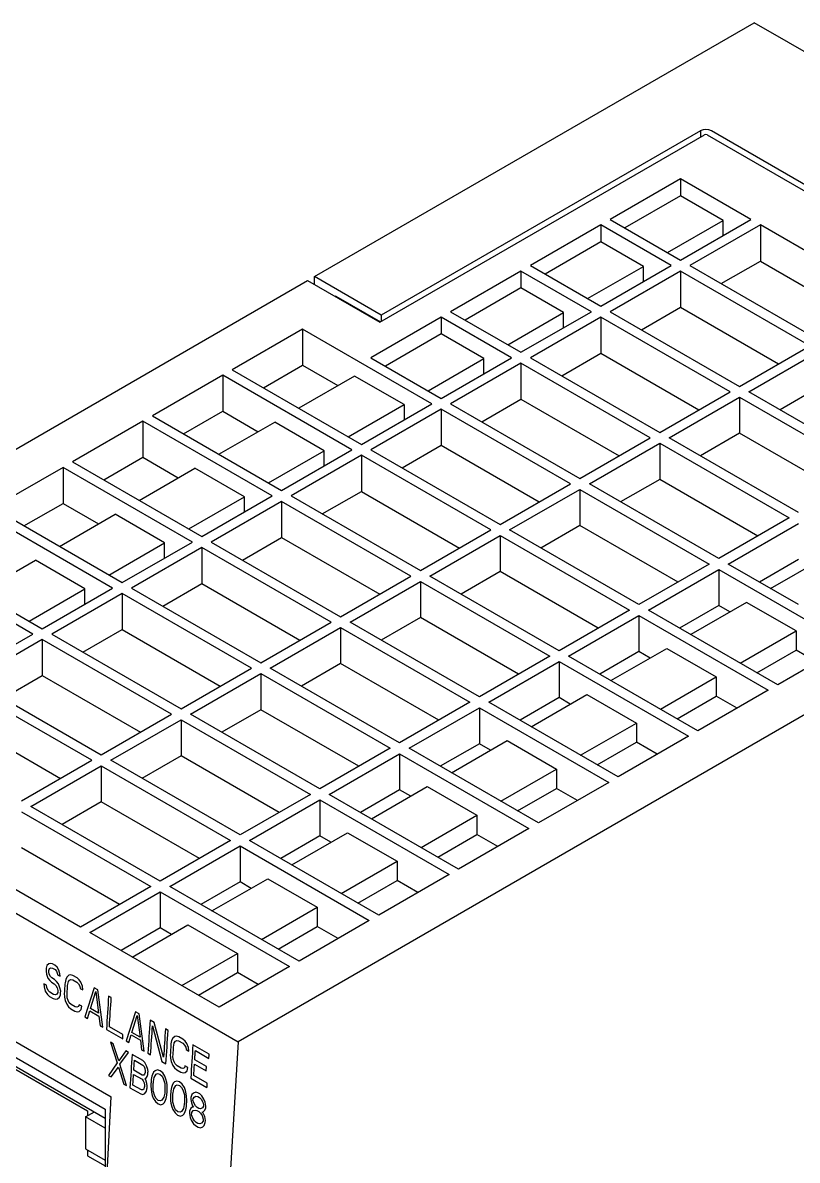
# Model space of a CAD drawing. Header units: inches. Extents: x 67248 to 85686, y -40174 to -31152.
# Drawn here: x 77630.1 to 77677.4, y -33309.9 to -33240.4 of the extents above; entities that cross this region are included whole.
import ezdxf

# ---------------------------------------------------------------- set-up
doc = ezdxf.new("R2010")
doc.units = ezdxf.units.IN
doc.header["$MEASUREMENT"] = 0

# ---------------------------------------------------------------- blocks, each defined once
blk = doc.blocks.new('SCALANCEXB008')
for p, q in [((-56.215, 85.94), (-33.807, 98.876)), ((-23.165, 92.732), (-33.807, 98.876)), ((-36.557, 93.37), (-52.821, 83.981)), ((-36.557, 93.37), (-36.557, 93.043)), ((-11.526, 79.246), (-35.992, 93.37)), ((-52.892, 83.613), (-36.345, 93.165)), ((-36.204, 93.165), (-11.879, 79.123)), ((-37.565, 90.918), (-41.15, 88.849)), ((-33.98, 88.849), (-37.565, 90.918)), ((-37.565, 90.918), (-37.565, 90.061)), ((-37.565, 90.061), (-40.407, 88.42)), ((-35.395, 88.808), (-37.565, 90.061)), ((-41.15, 88.849), (-37.565, 86.779)), ((-38.237, 87.167), (-35.395, 88.808)), ((-37.565, 86.779), (-33.98, 88.849)), ((-35.395, 88.032), (-35.395, 88.808)), ((-41.631, 88.571), (-45.216, 86.502)), ((-38.046, 86.502), (-41.631, 88.571)), ((-41.631, 88.571), (-41.631, 87.714)), ((-33.499, 88.571), (-37.084, 86.502)), ((-26.909, 84.767), (-33.499, 88.571)), ((-33.499, 88.571), (-33.499, 86.734)), ((-41.631, 87.714), (-44.473, 86.073)), ((-39.46, 86.461), (-41.631, 87.714)), ((-45.216, 86.502), (-41.631, 84.432)), ((-42.303, 84.82), (-39.46, 86.461)), ((-41.631, 84.432), (-38.046, 86.502)), ((-39.46, 85.685), (-39.46, 86.461)), ((-37.084, 86.502), (-30.494, 82.697)), ((-35.493, 85.583), (-33.499, 86.734)), ((-33.499, 86.734), (-28.501, 83.848)), ((-52.821, 83.981), (-56.215, 85.94)), ((-56.215, 85.532), (-56.215, 85.94)), ((-45.697, 86.224), (-49.281, 84.154)), ((-42.112, 84.154), (-45.697, 86.224)), ((-45.697, 86.224), (-45.697, 85.366)), ((-37.565, 86.224), (-41.15, 84.154)), ((-30.975, 82.419), (-37.565, 86.224)), ((-37.565, 86.224), (-37.565, 84.387)), ((-91.924, 65.326), (-56.569, 85.736)), ((-56.569, 85.736), (-52.892, 83.613)), ((-45.697, 85.366), (-48.539, 83.726)), ((-43.526, 84.113), (-45.697, 85.366)), ((-55.14, 84.952), (-55.175, 84.932)), ((-55.14, 84.952), (-52.856, 83.634)), ((-49.281, 84.154), (-45.697, 82.085)), ((-46.368, 82.473), (-43.526, 84.113)), ((-45.697, 82.085), (-42.112, 84.154)), ((-43.526, 83.338), (-43.526, 84.113)), ((-41.15, 84.154), (-34.56, 80.35)), ((-39.559, 83.236), (-37.565, 84.387)), ((-37.565, 84.387), (-32.566, 81.501)), ((-49.763, 83.877), (-53.347, 81.807)), ((-52.821, 83.981), (-52.821, 83.654)), ((-46.178, 81.807), (-49.763, 83.877)), ((-49.763, 83.877), (-49.763, 83.019)), ((-41.631, 83.877), (-45.216, 81.807)), ((-35.041, 80.072), (-41.631, 83.877)), ((-41.631, 83.877), (-41.631, 82.039)), ((-56.834, 83.264), (-60.418, 81.195)), ((-50.244, 79.46), (-56.834, 83.264)), ((-56.834, 83.264), (-56.834, 81.427)), ((-49.763, 83.019), (-52.605, 81.378)), ((-47.592, 81.766), (-49.763, 83.019)), ((-34.56, 80.35), (-30.975, 82.419)), ((-53.347, 81.807), (-49.763, 79.738)), ((-50.434, 80.125), (-47.592, 81.766)), ((-49.763, 79.738), (-46.178, 81.807)), ((-47.592, 80.991), (-47.592, 81.766)), ((-45.216, 81.807), (-38.626, 78.003)), ((-43.624, 80.889), (-41.631, 82.039)), ((-41.631, 82.039), (-36.632, 79.154)), ((-34.079, 80.072), (-30.494, 82.142)), ((-60.418, 81.195), (-53.829, 77.391)), ((-58.827, 80.276), (-56.834, 81.427)), ((-56.834, 81.427), (-55.031, 80.386)), ((-45.697, 81.529), (-49.281, 79.46)), ((-39.107, 77.725), (-45.697, 81.529)), ((-45.697, 81.529), (-45.697, 79.692)), ((-60.9, 80.917), (-64.484, 78.848)), ((-54.31, 77.113), (-60.9, 80.917)), ((-60.9, 80.917), (-60.9, 79.08)), ((-54.182, 80.876), (-57.024, 79.235)), ((-51.658, 79.419), (-54.182, 80.876)), ((-38.626, 78.003), (-35.041, 80.072)), ((-27.489, 76.268), (-34.079, 80.072)), ((-30.494, 80.304), (-32.487, 79.154)), ((-54.5, 77.778), (-51.658, 79.419)), ((-53.829, 77.391), (-50.244, 79.46)), ((-51.658, 79.419), (-51.658, 78.644)), ((-49.281, 79.46), (-42.692, 75.656)), ((-47.69, 78.541), (-45.697, 79.692)), ((-45.697, 79.692), (-40.698, 76.807)), ((-38.145, 77.725), (-34.56, 79.795)), ((-34.56, 79.795), (-27.97, 75.99)), ((-34.56, 79.795), (-34.56, 77.957)), ((-64.484, 78.848), (-57.894, 75.043)), ((-62.893, 77.929), (-60.9, 79.08)), ((-60.9, 79.08), (-59.097, 78.039)), ((-49.763, 79.182), (-53.347, 77.113)), ((-43.173, 75.378), (-49.763, 79.182)), ((-49.763, 79.182), (-49.763, 77.345)), ((-64.965, 78.57), (-68.55, 76.501)), ((-58.376, 74.766), (-64.965, 78.57)), ((-64.965, 78.57), (-64.965, 76.733)), ((-61.09, 76.888), (-58.248, 78.529)), ((-55.724, 77.072), (-58.248, 78.529)), ((-42.692, 75.656), (-39.107, 77.725)), ((-31.555, 73.921), (-38.145, 77.725)), ((-34.56, 77.957), (-36.553, 76.807)), ((-29.561, 75.072), (-34.56, 77.957)), ((-57.894, 75.043), (-54.31, 77.113)), ((-53.347, 77.113), (-46.757, 73.309)), ((-51.756, 76.194), (-49.763, 77.345)), ((-49.763, 77.345), (-44.764, 74.459)), ((-42.21, 75.378), (-38.626, 77.447)), ((-38.626, 77.447), (-32.036, 73.643)), ((-38.626, 77.447), (-38.626, 75.61)), ((-66.959, 75.582), (-64.965, 76.733)), ((-64.965, 76.733), (-63.162, 75.692)), ((-58.566, 75.431), (-55.724, 77.072)), ((-53.829, 76.835), (-57.413, 74.766)), ((-55.724, 76.296), (-55.724, 77.072)), ((-47.239, 73.031), (-53.829, 76.835)), ((-53.829, 76.835), (-53.829, 74.998)), ((-69.031, 76.223), (-72.616, 74.153)), ((-62.441, 72.418), (-69.031, 76.223)), ((-69.031, 76.223), (-69.031, 74.386)), ((-68.55, 76.501), (-61.96, 72.696)), ((-65.156, 74.541), (-62.314, 76.182)), ((-59.79, 74.725), (-62.314, 76.182)), ((-46.757, 73.309), (-43.173, 75.378)), ((-35.621, 71.574), (-42.21, 75.378)), ((-38.626, 75.61), (-40.619, 74.459)), ((-33.627, 72.724), (-38.626, 75.61)), ((-55.822, 73.847), (-53.829, 74.998)), ((-53.829, 74.998), (-48.83, 72.112)), ((-46.276, 73.031), (-42.692, 75.1)), ((-42.692, 75.1), (-36.102, 71.296)), ((-42.692, 75.1), (-42.692, 73.263)), ((-71.025, 73.235), (-69.031, 74.386)), ((-69.031, 74.386), (-67.228, 73.345)), ((-62.632, 73.084), (-59.79, 74.725)), ((-61.96, 72.696), (-58.376, 74.766)), ((-57.894, 74.488), (-61.479, 72.418)), ((-59.79, 73.949), (-59.79, 74.725)), ((-51.304, 70.684), (-57.894, 74.488)), ((-57.894, 74.488), (-57.894, 72.651)), ((-57.413, 74.766), (-50.823, 70.961)), ((-66.507, 70.071), (-73.097, 73.876)), ((-72.616, 74.153), (-66.026, 70.349)), ((-69.222, 72.194), (-66.38, 73.835)), ((-63.856, 72.378), (-66.38, 73.835)), ((-32.036, 73.643), (-35.621, 71.574)), ((-50.823, 70.961), (-47.239, 73.031)), ((-39.686, 69.226), (-46.276, 73.031)), ((-42.692, 73.263), (-44.685, 72.112)), ((-37.693, 70.377), (-42.692, 73.263)), ((-35.139, 71.296), (-31.555, 73.365)), ((-59.888, 71.5), (-57.894, 72.651)), ((-57.894, 72.651), (-52.896, 69.765)), ((-50.342, 70.684), (-46.757, 72.753)), ((-46.757, 72.753), (-40.168, 68.949)), ((-46.757, 72.753), (-46.757, 70.916)), ((-66.698, 70.737), (-63.856, 72.378)), ((-66.026, 70.349), (-62.441, 72.418)), ((-61.96, 72.141), (-65.545, 70.071)), ((-63.856, 71.602), (-63.856, 72.378)), ((-55.37, 68.336), (-61.96, 72.141)), ((-61.96, 72.141), (-61.96, 70.303)), ((-61.479, 72.418), (-54.889, 68.614)), ((-70.573, 67.724), (-77.163, 71.528)), ((-76.682, 71.806), (-70.092, 68.002)), ((-73.288, 69.847), (-70.446, 71.487)), ((-67.921, 70.03), (-70.446, 71.487)), ((-36.102, 71.296), (-39.686, 69.226)), ((-31.555, 69.226), (-35.139, 71.296)), ((-31.555, 71.528), (-33.548, 70.377)), ((-32.983, 70.051), (-30.14, 71.692)), ((-46.757, 70.916), (-48.751, 69.765)), ((-41.759, 68.03), (-46.757, 70.916)), ((-39.205, 68.949), (-35.621, 71.018)), ((-35.621, 71.018), (-29.031, 67.214)), ((-35.621, 71.018), (-35.621, 69.181)), ((-63.954, 69.153), (-61.96, 70.303)), ((-61.96, 70.303), (-56.962, 67.418)), ((-54.889, 68.614), (-51.304, 70.684)), ((-54.408, 68.336), (-50.823, 70.406)), ((-50.823, 70.406), (-44.233, 66.602)), ((-50.823, 70.406), (-50.823, 68.569)), ((-43.752, 66.879), (-50.342, 70.684)), ((-70.764, 68.39), (-67.921, 70.03)), ((-70.092, 68.002), (-66.507, 70.071)), ((-66.026, 69.794), (-69.611, 67.724)), ((-67.921, 69.255), (-67.921, 70.03)), ((-59.436, 65.989), (-66.026, 69.794)), ((-66.026, 69.794), (-66.026, 67.956)), ((-65.545, 70.071), (-58.955, 66.267)), ((-35.621, 69.181), (-37.614, 68.03)), ((-34.206, 69.344), (-37.048, 67.704)), ((-35.055, 68.854), (-35.621, 69.181)), ((-31.682, 67.887), (-34.206, 69.344)), ((-50.823, 68.569), (-52.817, 67.418)), ((-45.825, 65.683), (-50.823, 68.569)), ((-40.168, 68.949), (-43.752, 66.879)), ((-43.271, 66.602), (-39.686, 68.671)), ((-39.686, 68.671), (-33.096, 64.867)), ((-39.686, 68.671), (-39.686, 66.834)), ((-32.615, 65.144), (-39.205, 68.949)), ((-68.02, 66.806), (-66.026, 67.956)), ((-66.026, 67.956), (-61.027, 65.071)), ((-58.955, 66.267), (-55.37, 68.336)), ((-58.474, 65.989), (-54.889, 68.059)), ((-54.889, 68.059), (-48.299, 64.254)), ((-54.889, 68.059), (-54.889, 66.221)), ((-47.818, 64.532), (-54.408, 68.336)), ((-34.524, 66.247), (-31.682, 67.887)), ((-31.682, 67.887), (-31.682, 66.907)), ((-74.158, 65.655), (-70.573, 67.724)), ((-70.092, 67.446), (-73.677, 65.377)), ((-63.502, 63.642), (-70.092, 67.446)), ((-70.092, 67.446), (-70.092, 65.609)), ((-69.611, 67.724), (-63.021, 63.92)), ((-24.749, 67.367), (-60.104, 46.957)), ((-39.686, 66.834), (-41.68, 65.683)), ((-41.114, 65.356), (-38.272, 66.997)), ((-39.121, 66.507), (-39.686, 66.834)), ((-38.272, 66.997), (-35.748, 65.54)), ((-33.676, 65.757), (-31.682, 66.907)), ((-29.031, 67.214), (-32.615, 65.144)), ((-30.622, 66.295), (-31.682, 66.907)), ((-54.889, 66.221), (-56.883, 65.071)), ((-49.89, 63.336), (-54.889, 66.221)), ((-44.233, 66.602), (-47.818, 64.532)), ((-47.337, 64.254), (-43.752, 66.324)), ((-43.752, 66.324), (-37.162, 62.52)), ((-43.752, 66.324), (-43.752, 64.487)), ((-36.681, 62.797), (-43.271, 66.602)), ((-72.085, 64.458), (-70.092, 65.609)), ((-70.092, 65.609), (-65.093, 62.723)), ((-63.021, 63.92), (-59.436, 65.989)), ((-62.54, 63.642), (-58.955, 65.711)), ((-58.955, 65.711), (-52.365, 61.907)), ((-58.955, 65.711), (-58.955, 63.874)), ((-51.884, 62.185), (-58.474, 65.989)), ((-38.59, 63.899), (-35.748, 65.54)), ((-35.748, 65.54), (-35.748, 64.56)), ((-91.924, 65.326), (-60.104, 46.957)), ((-67.568, 61.295), (-74.158, 65.099)), ((-73.677, 65.377), (-67.087, 61.573)), ((-43.752, 64.487), (-45.746, 63.336)), ((-45.18, 63.009), (-42.338, 64.65)), ((-43.187, 64.16), (-43.752, 64.487)), ((-42.338, 64.65), (-39.814, 63.193)), ((-37.742, 63.409), (-35.748, 64.56)), ((-33.096, 64.867), (-36.681, 62.797)), ((-34.688, 63.948), (-35.748, 64.56)), ((-58.955, 63.874), (-60.948, 62.723)), ((-53.956, 60.989), (-58.955, 63.874)), ((-48.299, 64.254), (-51.884, 62.185)), ((-51.403, 61.907), (-47.818, 63.977)), ((-47.818, 63.977), (-41.228, 60.172)), ((-47.818, 63.977), (-47.818, 62.139)), ((-40.747, 60.45), (-47.337, 64.254)), ((-74.158, 63.262), (-69.159, 60.376)), ((-67.087, 61.573), (-63.502, 63.642)), ((-66.606, 61.295), (-63.021, 63.364)), ((-63.021, 63.364), (-56.431, 59.56)), ((-63.021, 63.364), (-63.021, 61.527)), ((-55.95, 59.838), (-62.54, 63.642)), ((-42.656, 61.552), (-39.814, 63.193)), ((-39.814, 63.193), (-39.814, 62.213)), ((-47.818, 62.139), (-49.812, 60.989)), ((-49.246, 60.662), (-46.404, 62.303)), ((-47.253, 61.813), (-47.818, 62.139)), ((-46.404, 62.303), (-43.88, 60.846)), ((-41.807, 61.062), (-39.814, 62.213)), ((-37.162, 62.52), (-40.747, 60.45)), ((-38.754, 61.601), (-39.814, 62.213)), ((-63.021, 61.527), (-65.014, 60.376)), ((-58.022, 58.641), (-63.021, 61.527)), ((-52.365, 61.907), (-55.95, 59.838)), ((-55.469, 59.56), (-51.884, 61.629)), ((-51.884, 61.629), (-45.294, 57.825)), ((-51.884, 61.629), (-51.884, 59.792)), ((-44.813, 58.103), (-51.403, 61.907)), ((-71.153, 59.225), (-67.568, 61.295)), ((-70.671, 58.948), (-67.087, 61.017)), ((-67.087, 61.017), (-60.497, 57.213)), ((-67.087, 61.017), (-67.087, 59.18)), ((-60.016, 57.491), (-66.606, 61.295)), ((-46.722, 59.205), (-43.88, 60.846)), ((-43.88, 60.846), (-43.88, 59.866)), ((-51.884, 59.792), (-53.877, 58.641)), ((-53.312, 58.315), (-50.47, 59.956)), ((-51.318, 59.466), (-51.884, 59.792)), ((-50.47, 59.956), (-47.946, 58.499)), ((-45.873, 58.715), (-43.88, 59.866)), ((-41.228, 60.172), (-44.813, 58.103)), ((-42.819, 59.254), (-43.88, 59.866)), ((-67.087, 59.18), (-69.08, 58.029)), ((-62.088, 56.294), (-67.087, 59.18)), ((-56.431, 59.56), (-60.016, 57.491)), ((-59.535, 57.213), (-55.95, 59.282)), ((-55.95, 59.282), (-49.36, 55.478)), ((-55.95, 59.282), (-55.95, 57.445)), ((-48.879, 55.756), (-55.469, 59.56)), ((-71.153, 58.67), (-64.563, 54.866)), ((-64.082, 55.143), (-70.671, 58.948)), ((-50.788, 56.858), (-47.946, 58.499)), ((-47.946, 58.499), (-47.946, 57.519)), ((-55.95, 57.445), (-57.943, 56.294)), ((-57.378, 55.968), (-54.536, 57.608)), ((-55.384, 57.119), (-55.95, 57.445)), ((-54.536, 57.608), (-52.012, 56.151)), ((-49.939, 56.368), (-47.946, 57.519)), ((-45.294, 57.825), (-48.879, 55.756)), ((-46.885, 56.907), (-47.946, 57.519)), ((-66.154, 53.947), (-71.153, 56.833)), ((-60.497, 57.213), (-64.082, 55.143)), ((-63.6, 54.866), (-60.016, 56.935)), ((-60.016, 56.935), (-53.426, 53.131)), ((-60.016, 56.935), (-60.016, 55.098)), ((-52.945, 53.409), (-59.535, 57.213)), ((-68.147, 52.796), (-74.737, 56.601)), ((-54.854, 54.511), (-52.012, 56.151)), ((-52.012, 56.151), (-52.012, 55.172)), ((-86.241, 55.49), (-66.583, 44.142)), ((-60.016, 55.098), (-62.009, 53.947)), ((-61.444, 53.621), (-58.601, 55.261)), ((-59.45, 54.771), (-60.016, 55.098)), ((-58.601, 55.261), (-56.077, 53.804)), ((-54.005, 54.021), (-52.012, 55.172)), ((-49.36, 55.478), (-52.945, 53.409)), ((-50.951, 54.559), (-52.012, 55.172)), ((-64.563, 54.866), (-68.147, 52.796)), ((-67.666, 52.519), (-64.082, 54.588)), ((-64.082, 54.588), (-57.492, 50.784)), ((-64.082, 54.588), (-64.082, 52.751)), ((-57.01, 51.061), (-63.6, 54.866)), ((-85.136, 54.058), (-66.892, 43.527)), ((-58.92, 52.163), (-56.077, 53.804)), ((-56.077, 53.804), (-56.077, 52.824)), ((-64.082, 52.751), (-66.075, 51.6)), ((-65.509, 51.273), (-62.667, 52.914)), ((-63.516, 52.424), (-64.082, 52.751)), ((-62.667, 52.914), (-60.143, 51.457)), ((-58.071, 51.674), (-56.077, 52.824)), ((-53.426, 53.131), (-57.01, 51.061)), ((-55.017, 52.212), (-56.077, 52.824)), ((-61.076, 48.714), (-67.666, 52.519)), ((-62.985, 49.816), (-60.143, 51.457)), ((-60.143, 51.457), (-60.143, 50.477)), ((-69.898, 50.558), (-69.884, 50.401)), ((-69.856, 50.834), (-69.889, 50.703)), ((-69.755, 50.925), (-69.856, 50.834)), ((-69.742, 50.393), (-69.758, 50.515)), ((-69.658, 50.945), (-69.755, 50.925)), ((-69.753, 50.587), (-69.723, 50.682)), ((-69.723, 50.682), (-69.649, 50.715)), ((-69.564, 50.928), (-69.658, 50.945)), ((-69.649, 50.715), (-69.578, 50.711)), ((-69.578, 50.711), (-69.44, 50.631)), ((-69.449, 50.861), (-69.564, 50.928)), ((-69.336, 50.759), (-69.449, 50.861)), ((-69.44, 50.631), (-69.373, 50.555)), ((-69.373, 50.555), (-69.332, 50.457)), ((-69.251, 50.597), (-69.336, 50.759)), ((-69.332, 50.457), (-69.314, 50.371)), ((-69.192, 50.413), (-69.251, 50.597)), ((-62.137, 49.326), (-60.143, 50.477)), ((-57.492, 50.784), (-61.076, 48.714)), ((-59.083, 49.865), (-60.143, 50.477)), ((-70.011, 49.912), (-69.997, 49.755)), ((-69.873, 49.833), (-70.011, 49.912)), ((-69.884, 50.401), (-69.802, 50.203)), ((-69.802, 50.203), (-69.714, 50.078)), ((-69.677, 50.281), (-69.742, 50.393)), ((-69.714, 50.078), (-69.625, 49.989)), ((-69.611, 50.205), (-69.677, 50.281)), ((-69.625, 49.989), (-69.487, 49.909)), ((-69.473, 50.126), (-69.611, 50.205)), ((-69.487, 49.909), (-69.397, 49.82)), ((-69.36, 50.023), (-69.473, 50.126)), ((-69.273, 49.898), (-69.36, 50.023)), ((-69.314, 50.371), (-69.176, 50.292)), ((-69.191, 49.701), (-69.273, 49.898)), ((-69.176, 50.292), (-69.192, 50.413)), ((-68.9, 50.132), (-68.935, 49.965)), ((-68.845, 50.25), (-68.9, 50.132)), ((-68.744, 50.342), (-68.845, 50.25)), ((-68.797, 49.885), (-68.765, 50.017)), ((-68.765, 50.017), (-68.712, 50.098)), ((-68.647, 50.361), (-68.744, 50.342)), ((-68.712, 50.098), (-68.638, 50.131)), ((-68.53, 50.331), (-68.647, 50.361)), ((-68.638, 50.131), (-68.544, 50.114)), ((-68.544, 50.114), (-68.337, 49.994)), ((-68.323, 50.211), (-68.53, 50.331)), ((-68.337, 49.994), (-68.247, 49.905)), ((-68.21, 50.109), (-68.323, 50.211)), ((-68.247, 49.905), (-68.183, 49.793)), ((-68.123, 49.983), (-68.21, 50.109)), ((-68.041, 49.786), (-68.123, 49.983)), ((-69.997, 49.755), (-69.94, 49.535)), ((-69.94, 49.535), (-69.832, 49.36)), ((-69.857, 49.711), (-69.873, 49.833)), ((-69.795, 49.563), (-69.857, 49.711)), ((-69.832, 49.36), (-69.719, 49.258)), ((-69.705, 49.474), (-69.795, 49.563)), ((-69.522, 49.368), (-69.705, 49.474)), ((-69.427, 49.351), (-69.522, 49.368)), ((-69.354, 49.383), (-69.427, 49.351)), ((-69.397, 49.82), (-69.333, 49.708)), ((-69.301, 49.465), (-69.354, 49.383)), ((-69.333, 49.708), (-69.294, 49.573)), ((-69.221, 49.232), (-69.165, 49.349)), ((-69.154, 49.53), (-69.191, 49.701)), ((-68.97, 49.424), (-68.959, 49.23)), ((-68.818, 49.187), (-68.832, 49.344)), ((-68.183, 49.793), (-68.167, 49.672)), ((-68.167, 49.672), (-68.029, 49.592)), ((-68.029, 49.592), (-68.041, 49.786)), ((-67.449, 49.707), (-67.927, 48.223)), ((-67.637, 48.654), (-67.367, 49.51)), ((-67.266, 49.601), (-67.449, 49.707)), ((-67.367, 49.51), (-67.223, 48.415)), ((-67.007, 47.692), (-67.266, 49.601)), ((-66.576, 49.203), (-66.714, 49.283)), ((-69.719, 49.258), (-69.535, 49.152)), ((-69.535, 49.152), (-69.418, 49.121)), ((-69.418, 49.121), (-69.322, 49.14)), ((-69.322, 49.14), (-69.221, 49.232)), ((-68.959, 49.23), (-68.922, 49.059)), ((-68.922, 49.059), (-68.839, 48.862)), ((-68.839, 48.862), (-68.752, 48.737)), ((-68.779, 49.052), (-68.818, 49.187)), ((-68.715, 48.94), (-68.779, 49.052)), ((-68.752, 48.737), (-68.639, 48.634)), ((-68.625, 48.851), (-68.715, 48.94)), ((-68.419, 48.731), (-68.625, 48.851)), ((-68.324, 48.714), (-68.419, 48.731)), ((-68.251, 48.747), (-68.324, 48.714)), ((-68.221, 48.842), (-68.251, 48.747)), ((-68.083, 48.762), (-68.221, 48.842)), ((-68.118, 48.595), (-68.083, 48.762)), ((-68.639, 48.634), (-68.432, 48.515)), ((-68.432, 48.515), (-68.315, 48.485)), ((-68.315, 48.485), (-68.219, 48.504)), ((-68.219, 48.504), (-68.118, 48.595)), ((-67.927, 48.223), (-67.789, 48.143)), ((-67.789, 48.143), (-67.669, 48.523)), ((-67.669, 48.523), (-67.21, 48.258)), ((-67.223, 48.415), (-67.637, 48.654)), ((-67.21, 48.258), (-67.145, 47.772)), ((-65.335, 48.487), (-65.812, 47.002)), ((-65.523, 47.434), (-65.253, 48.289)), ((-65.151, 48.38), (-65.335, 48.487)), ((-65.253, 48.289), (-65.109, 47.195)), ((-64.893, 46.472), (-65.151, 48.38)), ((-67.145, 47.772), (-67.007, 47.692)), ((-66.824, 47.586), (-65.996, 47.109)), ((-65.983, 47.325), (-66.672, 47.723)), ((-64.393, 47.943), (-64.6, 48.062)), ((-64.476, 47.766), (-63.997, 45.954)), ((-63.912, 46.167), (-64.393, 47.943)), ((-63.681, 47.531), (-63.818, 47.611)), ((-65.812, 47.002), (-65.675, 46.923)), ((-65.675, 46.923), (-65.555, 47.303)), ((-65.555, 47.303), (-65.095, 47.037)), ((-65.109, 47.195), (-65.523, 47.434)), ((-65.095, 47.037), (-65.031, 46.551)), ((-63.5, 47.015), (-63.535, 46.847)), ((-63.444, 47.133), (-63.5, 47.015)), ((-63.343, 47.224), (-63.444, 47.133)), ((-63.364, 46.899), (-63.311, 46.981)), ((-63.246, 47.243), (-63.343, 47.224)), ((-63.311, 46.981), (-63.238, 47.013)), ((-63.129, 47.213), (-63.246, 47.243)), ((-63.238, 47.013), (-63.143, 46.996)), ((-63.143, 46.996), (-62.936, 46.877)), ((-62.922, 47.094), (-63.129, 47.213)), ((-62.81, 46.991), (-62.922, 47.094)), ((-62.722, 46.866), (-62.81, 46.991)), ((-73.002, 46.596), (-66.892, 43.069)), ((-66.608, 46.935), (-66.274, 45.884)), ((-66.472, 46.856), (-66.608, 46.935)), ((-66.197, 45.988), (-66.472, 46.856)), ((-65.837, 46.49), (-66.197, 45.988)), ((-66.138, 45.805), (-65.701, 46.411)), ((-65.701, 46.411), (-65.837, 46.49)), ((-65.031, 46.551), (-64.893, 46.472)), ((-63.397, 46.768), (-63.364, 46.899)), ((-62.936, 46.877), (-62.847, 46.788)), ((-62.847, 46.788), (-62.783, 46.676)), ((-62.783, 46.676), (-62.767, 46.554)), ((-62.767, 46.554), (-62.629, 46.474)), ((-62.64, 46.668), (-62.722, 46.866)), ((-62.629, 46.474), (-62.64, 46.668)), ((-61.589, 46.324), (-62.417, 46.802)), ((-62.293, 46.505), (-61.604, 46.107)), ((-72.616, 46.222), (-67.787, 43.434)), ((-66.274, 45.884), (-66.712, 45.242)), ((-65.804, 44.718), (-66.138, 45.805)), ((-64.975, 45.992), (-65.519, 46.306)), ((-65.397, 46.011), (-64.965, 45.763)), ((-64.863, 45.89), (-64.975, 45.992)), ((-64.779, 45.73), (-64.863, 45.89)), ((-64.709, 46.366), (-64.571, 46.286)), ((-63.997, 45.954), (-63.79, 45.835)), ((-63.57, 46.306), (-63.558, 46.112)), ((-63.558, 46.112), (-63.521, 45.942)), ((-63.521, 45.942), (-63.439, 45.744)), ((-63.418, 46.069), (-63.432, 46.226)), ((-63.379, 45.934), (-63.418, 46.069)), ((-63.314, 45.822), (-63.379, 45.934)), ((-63.225, 45.733), (-63.314, 45.822)), ((-62.338, 45.819), (-61.74, 45.475)), ((-61.726, 45.691), (-62.324, 46.036)), ((-66.712, 45.242), (-66.575, 45.164)), ((-66.575, 45.164), (-66.217, 45.664)), ((-66.217, 45.664), (-65.94, 44.797)), ((-65.441, 45.291), (-65.01, 45.042)), ((-64.997, 45.258), (-65.428, 45.507)), ((-64.926, 45.255), (-64.997, 45.258)), ((-64.965, 45.763), (-64.9, 45.687)), ((-64.877, 45.301), (-64.926, 45.255)), ((-64.9, 45.687), (-64.859, 45.589)), ((-64.847, 45.396), (-64.877, 45.301)), ((-64.859, 45.589), (-64.843, 45.468)), ((-64.72, 45.547), (-64.779, 45.73)), ((-64.743, 45.186), (-64.713, 45.281)), ((-64.704, 45.425), (-64.72, 45.547)), ((-64.478, 45.294), (-64.507, 45.199)), ((-64.423, 45.412), (-64.478, 45.294)), ((-64.348, 45.481), (-64.423, 45.412)), ((-64.393, 45.134), (-64.289, 45.298)), ((-64.228, 45.524), (-64.348, 45.481)), ((-64.289, 45.298), (-64.217, 45.33)), ((-64.09, 45.481), (-64.228, 45.524)), ((-64.217, 45.33), (-64.101, 45.301)), ((-64.101, 45.301), (-63.99, 45.2)), ((-63.956, 45.367), (-64.09, 45.481)), ((-63.849, 45.193), (-63.956, 45.367)), ((-63.439, 45.744), (-63.351, 45.619)), ((-63.351, 45.619), (-63.239, 45.517)), ((-63.239, 45.517), (-63.032, 45.397)), ((-63.018, 45.614), (-63.225, 45.733)), ((-63.032, 45.397), (-62.915, 45.367)), ((-62.924, 45.597), (-63.018, 45.614)), ((-62.85, 45.629), (-62.924, 45.597)), ((-62.915, 45.367), (-62.818, 45.386)), ((-62.82, 45.724), (-62.85, 45.629)), ((-62.682, 45.644), (-62.82, 45.724)), ((-62.818, 45.386), (-62.717, 45.477)), ((-62.717, 45.477), (-62.682, 45.644)), ((-61.685, 44.844), (-62.375, 45.242)), ((-65.94, 44.797), (-65.804, 44.718)), ((-65.043, 44.502), (-65.474, 44.751)), ((-65.01, 45.042), (-64.944, 44.967)), ((-64.944, 44.967), (-64.903, 44.869)), ((-64.893, 44.639), (-64.923, 44.545)), ((-64.903, 44.869), (-64.887, 44.747)), ((-64.867, 45.072), (-64.82, 45.081)), ((-64.824, 45.009), (-64.867, 45.072)), ((-64.765, 44.826), (-64.824, 45.009)), ((-64.82, 45.081), (-64.743, 45.186)), ((-64.749, 44.705), (-64.765, 44.826)), ((-64.56, 44.708), (-64.549, 44.515)), ((-64.507, 45.199), (-64.541, 45.032)), ((-64.435, 44.45), (-64.445, 44.679)), ((-64.429, 44.931), (-64.393, 45.134)), ((-63.99, 45.2), (-63.926, 45.088)), ((-63.926, 45.088), (-63.849, 44.82)), ((-63.788, 45.046), (-63.849, 45.193)), ((-63.849, 44.82), (-63.84, 44.59)), ((-63.752, 44.875), (-63.788, 45.046)), ((-63.736, 44.754), (-63.752, 44.875)), ((-63.724, 44.561), (-63.736, 44.754)), ((-63.479, 44.718), (-63.509, 44.623)), ((-63.425, 44.836), (-63.479, 44.718)), ((-63.35, 44.905), (-63.425, 44.836)), ((-63.395, 44.558), (-63.291, 44.721)), ((-63.23, 44.948), (-63.35, 44.905)), ((-63.291, 44.721), (-63.219, 44.754)), ((-63.092, 44.905), (-63.23, 44.948)), ((-63.219, 44.754), (-63.103, 44.725)), ((-63.103, 44.725), (-62.992, 44.623)), ((-62.958, 44.79), (-63.092, 44.905)), ((-62.851, 44.617), (-62.958, 44.79)), ((-62.526, 45.105), (-61.699, 44.628)), ((-65.623, 44.613), (-65.078, 44.299)), ((-65.078, 44.299), (-64.963, 44.27)), ((-64.972, 44.499), (-65.043, 44.502)), ((-64.923, 44.545), (-64.972, 44.499)), ((-64.963, 44.27), (-64.865, 44.325)), ((-64.865, 44.325), (-64.789, 44.43)), ((-64.789, 44.43), (-64.759, 44.525)), ((-64.549, 44.515), (-64.533, 44.394)), ((-64.533, 44.394), (-64.496, 44.224)), ((-64.496, 44.224), (-64.434, 44.076)), ((-64.358, 44.181), (-64.435, 44.45)), ((-64.434, 44.076), (-64.327, 43.903)), ((-64.294, 44.07), (-64.358, 44.181)), ((-64.183, 43.968), (-64.294, 44.07)), ((-63.891, 44.135), (-63.995, 43.972)), ((-63.855, 44.338), (-63.891, 44.135)), ((-63.807, 43.975), (-63.777, 44.07)), ((-63.777, 44.07), (-63.744, 44.237)), ((-63.562, 44.132), (-63.551, 43.939)), ((-63.509, 44.623), (-63.542, 44.456)), ((-63.437, 43.873), (-63.447, 44.102)), ((-63.431, 44.355), (-63.395, 44.558)), ((-62.992, 44.623), (-62.928, 44.512)), ((-62.928, 44.512), (-62.851, 44.243)), ((-62.79, 44.469), (-62.851, 44.617)), ((-62.851, 44.243), (-62.841, 44.014)), ((-62.753, 44.299), (-62.79, 44.469)), ((-62.737, 44.178), (-62.753, 44.299)), ((-62.726, 43.985), (-62.737, 44.178)), ((-62.521, 44.115), (-62.527, 44.008)), ((-62.466, 44.269), (-62.521, 44.115)), ((-62.392, 44.338), (-62.466, 44.269)), ((-62.413, 43.979), (-62.409, 44.051)), ((-62.409, 44.051), (-62.358, 44.133)), ((-62.274, 44.381), (-62.392, 44.338)), ((-62.358, 44.133), (-62.262, 44.188)), ((-62.16, 44.352), (-62.274, 44.381)), ((-62.262, 44.188), (-62.171, 44.173)), ((-62.171, 44.173), (-62.081, 44.121)), ((-62.071, 44.3), (-62.16, 44.352)), ((-62.081, 44.121), (-61.994, 44.033)), ((-61.961, 44.2), (-62.071, 44.3)), ((-61.855, 44.027), (-61.961, 44.2)), ((-66.892, 43.527), (-66.892, 38.366)), ((-64.327, 43.903), (-64.193, 43.788)), ((-64.193, 43.788), (-64.055, 43.746)), ((-64.067, 43.939), (-64.183, 43.968)), ((-63.995, 43.972), (-64.067, 43.939)), ((-64.055, 43.746), (-63.935, 43.788)), ((-63.935, 43.788), (-63.861, 43.857)), ((-63.861, 43.857), (-63.807, 43.975)), ((-63.551, 43.939), (-63.534, 43.818)), ((-63.534, 43.818), (-63.498, 43.647)), ((-63.498, 43.647), (-63.436, 43.5)), ((-63.359, 43.605), (-63.437, 43.873)), ((-63.436, 43.5), (-63.329, 43.327)), ((-63.296, 43.494), (-63.359, 43.605)), ((-63.184, 43.392), (-63.296, 43.494)), ((-62.893, 43.559), (-62.996, 43.395)), ((-62.857, 43.762), (-62.893, 43.559)), ((-62.808, 43.399), (-62.779, 43.493)), ((-62.779, 43.493), (-62.746, 43.66)), ((-62.53, 43.564), (-62.586, 43.411)), ((-62.434, 43.62), (-62.53, 43.564)), ((-62.527, 44.008), (-62.491, 43.838)), ((-62.491, 43.838), (-62.43, 43.692)), ((-62.388, 43.63), (-62.434, 43.62)), ((-62.43, 43.692), (-62.388, 43.63)), ((-62.375, 43.846), (-62.413, 43.979)), ((-62.398, 43.451), (-62.304, 43.471)), ((-62.292, 43.686), (-62.375, 43.846)), ((-62.304, 43.471), (-62.213, 43.455)), ((-62.204, 43.599), (-62.292, 43.686)), ((-62.115, 43.547), (-62.204, 43.599)), ((-62.023, 43.531), (-62.115, 43.547)), ((-61.927, 43.587), (-62.023, 43.531)), ((-61.994, 44.033), (-61.91, 43.874)), ((-61.876, 43.669), (-61.927, 43.587)), ((-61.91, 43.874), (-61.872, 43.741)), ((-61.872, 43.741), (-61.876, 43.669)), ((-61.794, 43.881), (-61.855, 44.027)), ((-61.819, 43.451), (-61.766, 43.568)), ((-61.76, 43.676), (-61.794, 43.881)), ((-61.766, 43.568), (-61.76, 43.676)), ((-67.886, 43.128), (-67.44, 43.386)), ((-67.886, 43.128), (-67.886, 41.495)), ((-66.892, 42.555), (-67.886, 43.128)), ((-67.787, 43.434), (-67.787, 43.185)), ((-63.329, 43.327), (-63.195, 43.212)), ((-63.195, 43.212), (-63.057, 43.17)), ((-63.069, 43.363), (-63.184, 43.392)), ((-62.996, 43.395), (-63.069, 43.363)), ((-63.057, 43.17), (-62.937, 43.212)), ((-62.937, 43.212), (-62.863, 43.281)), ((-62.863, 43.281), (-62.808, 43.399)), ((-62.586, 43.411), (-62.592, 43.303)), ((-62.592, 43.303), (-62.558, 43.098)), ((-62.558, 43.098), (-62.497, 42.952)), ((-62.497, 42.952), (-62.391, 42.779)), ((-62.48, 43.239), (-62.474, 43.346)), ((-62.421, 43.056), (-62.48, 43.239)), ((-62.474, 43.346), (-62.398, 43.451)), ((-62.336, 42.933), (-62.421, 43.056)), ((-62.248, 42.845), (-62.336, 42.933)), ((-62.213, 43.455), (-62.123, 43.403)), ((-62.123, 43.403), (-62.036, 43.316)), ((-62.036, 43.316), (-61.95, 43.192)), ((-61.898, 42.902), (-61.973, 42.798)), ((-61.95, 43.192), (-61.891, 43.01)), ((-61.94, 43.372), (-61.893, 43.382)), ((-61.897, 43.31), (-61.94, 43.372)), ((-61.891, 43.01), (-61.898, 42.902)), ((-61.814, 43.151), (-61.897, 43.31)), ((-61.893, 43.382), (-61.819, 43.451)), ((-61.779, 42.945), (-61.814, 43.151)), ((-61.786, 42.838), (-61.779, 42.945)), ((-62.391, 42.779), (-62.281, 42.679)), ((-62.281, 42.679), (-62.147, 42.601)), ((-62.159, 42.794), (-62.248, 42.845)), ((-62.067, 42.778), (-62.159, 42.794)), ((-62.147, 42.601), (-62.033, 42.573)), ((-61.973, 42.798), (-62.067, 42.778)), ((-62.033, 42.573), (-61.915, 42.616)), ((-61.915, 42.616), (-61.841, 42.684)), ((-61.841, 42.684), (-61.786, 42.838)), ((-67.886, 41.495), (-66.892, 40.922)), ((-67.787, 41.438), (-67.787, 41.144)), ((-67.787, 41.144), (-66.892, 40.628))]:
    blk.add_line(p, q)
at = {"flags": 128}
for points in [[(-69.889, 50.703), (-69.89, 50.685), (-69.891, 50.667), (-69.892, 50.649), (-69.893, 50.631), (-69.894, 50.613), (-69.896, 50.594), (-69.897, 50.576), (-69.898, 50.558)], [(-69.758, 50.515), (-69.757, 50.524), (-69.757, 50.533), (-69.756, 50.542), (-69.755, 50.551), (-69.755, 50.56), (-69.754, 50.569), (-69.754, 50.578), (-69.753, 50.587)], [(-68.935, 49.965), (-68.939, 49.897), (-68.944, 49.83), (-68.948, 49.762), (-68.953, 49.694), (-68.957, 49.627), (-68.961, 49.559), (-68.966, 49.491), (-68.97, 49.424)], [(-68.832, 49.344), (-68.828, 49.412), (-68.823, 49.479), (-68.819, 49.547), (-68.815, 49.615), (-68.81, 49.682), (-68.806, 49.75), (-68.802, 49.818), (-68.797, 49.885)], [(-69.294, 49.573), (-69.295, 49.56), (-69.296, 49.546), (-69.297, 49.533), (-69.298, 49.519), (-69.298, 49.506), (-69.299, 49.492), (-69.3, 49.479), (-69.301, 49.465)], [(-69.165, 49.349), (-69.164, 49.372), (-69.163, 49.395), (-69.161, 49.417), (-69.16, 49.44), (-69.158, 49.462), (-69.157, 49.485), (-69.155, 49.507), (-69.154, 49.53)], [(-66.714, 49.283), (-66.728, 49.07), (-66.742, 48.858), (-66.756, 48.646), (-66.769, 48.434), (-66.783, 48.222), (-66.797, 48.01), (-66.81, 47.798), (-66.824, 47.586)], [(-66.672, 47.723), (-66.66, 47.908), (-66.648, 48.093), (-66.636, 48.278), (-66.625, 48.463), (-66.613, 48.648), (-66.6, 48.833), (-66.588, 49.018), (-66.576, 49.203)], [(-64.6, 48.062), (-64.614, 47.85), (-64.628, 47.638), (-64.641, 47.426), (-64.655, 47.214), (-64.669, 47.002), (-64.682, 46.79), (-64.696, 46.578), (-64.709, 46.366)], [(-64.571, 46.286), (-64.56, 46.471), (-64.548, 46.656), (-64.536, 46.841), (-64.524, 47.026), (-64.512, 47.211), (-64.5, 47.396), (-64.488, 47.581), (-64.476, 47.766)], [(-63.818, 47.611), (-63.83, 47.43), (-63.842, 47.25), (-63.854, 47.069), (-63.866, 46.889), (-63.877, 46.708), (-63.889, 46.528), (-63.9, 46.347), (-63.912, 46.167)], [(-63.79, 45.835), (-63.777, 46.047), (-63.763, 46.259), (-63.75, 46.471), (-63.736, 46.683), (-63.722, 46.895), (-63.708, 47.107), (-63.695, 47.319), (-63.681, 47.531)], [(-65.996, 47.109), (-65.995, 47.136), (-65.993, 47.163), (-65.991, 47.19), (-65.989, 47.217), (-65.988, 47.244), (-65.986, 47.271), (-65.984, 47.298), (-65.983, 47.325)], [(-60.104, 46.957), (-60.622, 38.505), (-61.025, 30.111), (-61.313, 21.778), (-61.486, 13.506), (-61.544, 5.299), (-61.486, -2.842), (-61.313, -10.914), (-61.025, -18.916), (-60.622, -26.844), (-60.104, -34.697)], [(-63.535, 46.847), (-63.539, 46.78), (-63.543, 46.712), (-63.548, 46.644), (-63.552, 46.577), (-63.556, 46.509), (-63.561, 46.441), (-63.565, 46.374), (-63.57, 46.306)], [(-63.432, 46.226), (-63.427, 46.294), (-63.423, 46.362), (-63.419, 46.429), (-63.414, 46.497), (-63.41, 46.565), (-63.405, 46.632), (-63.401, 46.7), (-63.397, 46.768)], [(-62.417, 46.802), (-62.431, 46.59), (-62.444, 46.377), (-62.458, 46.165), (-62.472, 45.953), (-62.486, 45.741), (-62.499, 45.529), (-62.513, 45.317), (-62.526, 45.105)], [(-62.324, 46.036), (-62.32, 46.095), (-62.316, 46.153), (-62.312, 46.212), (-62.308, 46.271), (-62.304, 46.329), (-62.301, 46.388), (-62.297, 46.447), (-62.293, 46.505)], [(-65.519, 46.306), (-65.532, 46.095), (-65.545, 45.883), (-65.559, 45.671), (-65.571, 45.46), (-65.584, 45.248), (-65.597, 45.036), (-65.61, 44.825), (-65.623, 44.613)], [(-65.428, 45.507), (-65.424, 45.57), (-65.42, 45.633), (-65.416, 45.696), (-65.412, 45.759), (-65.408, 45.822), (-65.404, 45.885), (-65.4, 45.948), (-65.397, 46.011)], [(-62.375, 45.242), (-62.37, 45.314), (-62.365, 45.386), (-62.361, 45.459), (-62.356, 45.531), (-62.352, 45.603), (-62.347, 45.675), (-62.342, 45.747), (-62.338, 45.819)], [(-61.604, 46.107), (-61.602, 46.134), (-61.6, 46.162), (-61.598, 46.189), (-61.596, 46.216), (-61.595, 46.243), (-61.593, 46.27), (-61.591, 46.297), (-61.589, 46.324)], [(-65.474, 44.751), (-65.47, 44.818), (-65.465, 44.886), (-65.461, 44.953), (-65.457, 45.021), (-65.453, 45.088), (-65.449, 45.156), (-65.445, 45.223), (-65.441, 45.291)], [(-64.843, 45.468), (-64.843, 45.459), (-64.844, 45.45), (-64.844, 45.441), (-64.845, 45.432), (-64.846, 45.423), (-64.846, 45.414), (-64.847, 45.405), (-64.847, 45.396)], [(-64.713, 45.281), (-64.712, 45.299), (-64.711, 45.317), (-64.71, 45.335), (-64.709, 45.353), (-64.708, 45.371), (-64.707, 45.389), (-64.706, 45.407), (-64.704, 45.425)], [(-61.74, 45.475), (-61.738, 45.502), (-61.737, 45.529), (-61.735, 45.556), (-61.733, 45.583), (-61.731, 45.61), (-61.73, 45.637), (-61.728, 45.664), (-61.726, 45.691)], [(-64.887, 44.747), (-64.888, 44.734), (-64.888, 44.72), (-64.889, 44.707), (-64.89, 44.693), (-64.891, 44.68), (-64.892, 44.666), (-64.893, 44.653), (-64.893, 44.639)], [(-64.759, 44.525), (-64.758, 44.547), (-64.757, 44.57), (-64.755, 44.592), (-64.754, 44.615), (-64.753, 44.637), (-64.751, 44.66), (-64.75, 44.682), (-64.749, 44.705)], [(-64.541, 45.032), (-64.543, 44.992), (-64.546, 44.951), (-64.548, 44.911), (-64.551, 44.87), (-64.553, 44.83), (-64.556, 44.789), (-64.558, 44.749), (-64.56, 44.708)], [(-64.445, 44.679), (-64.443, 44.71), (-64.441, 44.742), (-64.439, 44.773), (-64.437, 44.805), (-64.435, 44.836), (-64.433, 44.868), (-64.431, 44.899), (-64.429, 44.931)], [(-61.699, 44.628), (-61.697, 44.655), (-61.695, 44.682), (-61.694, 44.709), (-61.692, 44.736), (-61.69, 44.763), (-61.689, 44.79), (-61.687, 44.817), (-61.685, 44.844)], [(-66.939, -18.988), (-67.268, -11.317), (-67.491, -3.579), (-67.607, 4.224), (-67.616, 12.09), (-67.518, 20.016), (-67.313, 28.002), (-67.002, 36.044), (-66.583, 44.142)], [(-63.84, 44.59), (-63.842, 44.559), (-63.843, 44.527), (-63.845, 44.496), (-63.847, 44.464), (-63.849, 44.433), (-63.851, 44.401), (-63.853, 44.37), (-63.855, 44.338)], [(-63.744, 44.237), (-63.741, 44.277), (-63.739, 44.318), (-63.736, 44.358), (-63.734, 44.399), (-63.731, 44.439), (-63.729, 44.48), (-63.726, 44.52), (-63.724, 44.561)], [(-63.542, 44.456), (-63.545, 44.416), (-63.547, 44.375), (-63.55, 44.334), (-63.552, 44.294), (-63.555, 44.253), (-63.557, 44.213), (-63.56, 44.172), (-63.562, 44.132)], [(-63.447, 44.102), (-63.445, 44.134), (-63.443, 44.165), (-63.441, 44.197), (-63.439, 44.228), (-63.437, 44.26), (-63.435, 44.292), (-63.433, 44.323), (-63.431, 44.355)], [(-62.841, 44.014), (-62.843, 43.983), (-62.845, 43.951), (-62.847, 43.92), (-62.849, 43.888), (-62.851, 43.856), (-62.853, 43.825), (-62.855, 43.793), (-62.857, 43.762)], [(-62.746, 43.66), (-62.743, 43.701), (-62.741, 43.741), (-62.738, 43.782), (-62.736, 43.823), (-62.733, 43.863), (-62.731, 43.904), (-62.728, 43.944), (-62.726, 43.985)]]:
    blk.add_lwpolyline(points, dxfattribs=at)
for centre, radius, start, end in [((-36.275, 92.824), 0.615, 62.60959, 117.39041), ((-36.275, 93.029), 0.154, 62.61057, 117.38943)]:
    blk.add_arc(centre, radius, start, end)

msp = doc.modelspace()

# ---------------------------------------------------------------- block references
at = {"xscale": 1.2, "yscale": 1.2, "zscale": 1.2}
msp.add_blockref('SCALANCEXB008', (77715.36, -33359.005), dxfattribs=at)

doc.saveas('drawing.dxf')
